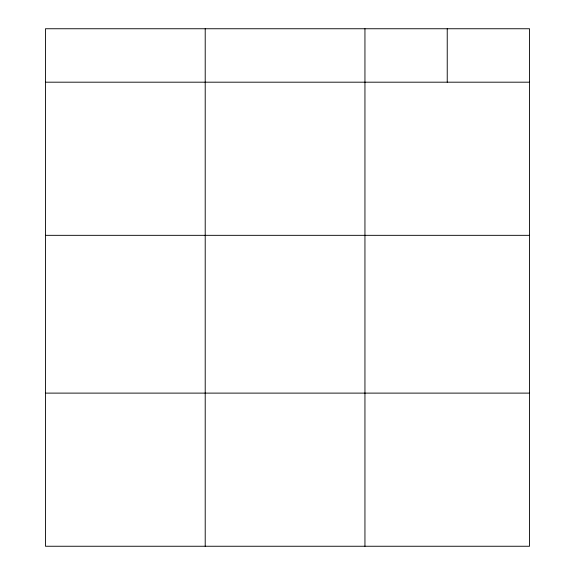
<?xml version="1.0" encoding="UTF-8"?>
<svg xmlns="http://www.w3.org/2000/svg" width="575" height="575" viewBox="0 0 575 575"><rect width="100%" height="100%" fill="white"/><g stroke="black" fill="none" stroke-linecap="round" stroke-linejoin="round"><path stroke-width="0.86" d="M529.525 235.333L529.525 28.75L45.475 28.75L45.475 546.25L529.525 546.25L529.525 235.333L45.475 235.333M45.475 82.189L529.525 82.189M45.475 393.113L529.525 393.113M447.235 28.75L447.235 82.189M364.945 28.75L364.945 546.25M205.21 28.75L205.21 546.25"/></g></svg>
